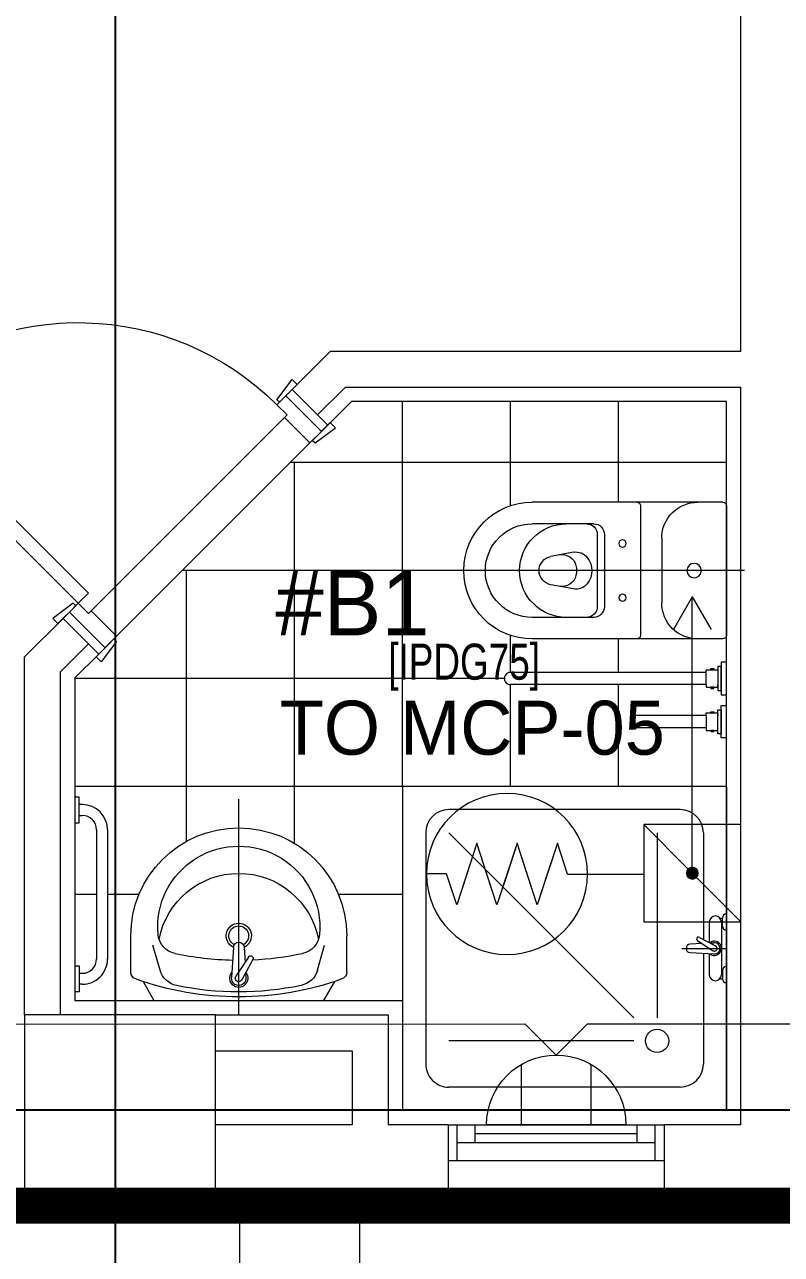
# Model space of a CAD drawing. Header units: metres. Extents: x 75097 to 220695, y -1557923 to -1361206.
# Drawn here: x 129711 to 131814, y -1441238 to -1437820 of the extents above; entities that cross this region are included whole.
import ezdxf

# ---------------------------------------------------------------- set-up
doc = ezdxf.new("R2010")
doc.units = ezdxf.units.M
doc.linetypes.add('DASHED2', pattern=[0.375, 0.25, -0.125])
doc.layers.get('0').update_dxf_attribs({"lineweight": 0})
for name, color, linetype, lineweight in [('A-100 - Copy$0$72_EGR_BASE_TEXT', 8, 'Continuous', 0), ('A-100 - Copy$0$Aluminum', 8, 'Continuous', 0), ('A-100 - Copy$0$car', 8, 'Continuous', 0), ('A-100 - Copy$0$Proj', 8, 'Continuous', 0), ('A-100 - Copy$0$SANIT', 8, 'Continuous', 0), ('A-100 - Copy$0$Structure', 8, 'Continuous', 9), ('A-100 - Copy$0$Tiles', 8, 'Continuous', 0), ('A-100 - Copy$0$Walls', 8, 'Continuous', 0), ('A-100 - Copy$0$Wooden Joinery', 8, 'Continuous', 0)]:
    doc.layers.add(name, color=color, linetype=linetype, lineweight=lineweight)
for name, color, linetype in [('A-100 - Copy$0$axes', 8, 'Continuous'), ('AMA-SO-POWER', 85, 'Continuous'), ('PD-VENT', 8, 'Continuous')]:
    doc.layers.add(name, color=color, linetype=linetype)
doc.layers.add('E-POWR', color=7, linetype='Continuous', lineweight=9, true_color=0x4e7e3e)
doc.layers.add('EXF', color=7, linetype='Continuous', lineweight=0, true_color=0x4e7e3e)
doc.styles.add('A-100 - Copy$0$X3G_ENTITY_2587EA', font='swisscl.ttf', dxfattribs={"height": 200})
doc.styles.add('Optima_5', font='', dxfattribs={"height": 3.001645})
doc.styles.get("Standard").update_dxf_attribs({"font": 'GOTHIC.TTF'})
doc.styles.get('Optima_5').set_extended_font_data('Optima')

# ---------------------------------------------------------------- blocks, each defined once
blk = doc.blocks.new('GI-041_dwg__U120-3902841-GI-041')
at = {"layer": 'E-POWR', "flags": 128}
blk.add_lwpolyline([(0.2354, 0.1613), (0.2354, 0.0786), (0.1145, 0.0786)], dxfattribs=at)
blk.add_lwpolyline([(-0.1145, 0), (0.1145, 0), (0.1145, 0.1572), (-0.1145, 0.1572)], close=True, dxfattribs=at)
blk = doc.blocks.new('WALL OUTLET')
at = {"layer": 'E-POWR', "extrusion": (9.94399e-05, 4.90741e-07, 1)}
blk.add_line((-193.4, 0, 0), (193.4, 0, 0), dxfattribs=at)
blk.add_line((-193.4, 0, 0), (193.4, 0, 0), dxfattribs=at)
at = {"layer": 'E-POWR', "extrusion": (9.94399e-05, 4.90741e-07, 1), "elevation": 0}
for points in [[(-96.7, 0), (-96.7, 167.5)], [(96.7, 0), (96.7, 167.5)]]:
    blk.add_lwpolyline(points, dxfattribs=at)
at = {"layer": 'E-POWR', "extrusion": (9.94399e-05, 4.90741e-07, 1)}
blk.add_arc((0, 0, 0), 193.4, 359.9963, 179.9963, dxfattribs=at)
blk = doc.blocks.new('E-WATER HEATER SKT')
at = {"layer": 'E-POWR'}
h = blk.add_hatch(color=256, dxfattribs=at)
h.dxf.hatch_style = 1
h.paths.add_polyline_path([(-0.4153, 0.0019, 1), (-0.4426, 0.0019, 1)])
for p, q in [((-0.5415, -0.1106), (-0.5415, 0.1144)), ((-0.5415, 0.1144), (-0.3165, 0.1144))]:
    blk.add_line(p, q, dxfattribs=at)
blk.add_lwpolyline([(-0.5415, 0.1144), (-0.3165, 0.1144), (-0.3165, -0.1106), (-0.5415, -0.1106)], close=True, dxfattribs=at)
for points in [[(-0.4208, 0.01), (-0.3165, 0.1144)], [(-0.1398, 0), (-0.1165, 0.0717), (-0.0932, 0)], [(-0.1398, 0), (-0.1165, 0.0717), (-0.0699, -0.0717), (-0.0233, 0.0717), (0.0233, -0.0717), (0.0699, 0.0717), (0.1165, -0.0717), (0.1398, 0), (0.1865, 0)], [(-0.0466, 0), (-0.0233, 0.0717), (0, 0)], [(0.0466, 0), (0.0699, 0.0717), (0.0932, 0)], [(-0.1398, 0), (-0.3165, 0)], [(-0.0932, 0), (-0.0699, -0.0717), (-0.0466, 0)], [(0, 0), (0.0233, -0.0717), (0.0466, 0)], [(0.0932, 0), (0.1165, -0.0717), (0.1398, 0)], [(-0.5415, -0.1106), (-0.4371, -0.0063)]]:
    blk.add_lwpolyline(points, dxfattribs=at)
for centre, radius in [((0, 0), 0.1865), ((-0.429, 0.0019), 0.0137)]:
    blk.add_circle(centre, radius, dxfattribs=at)
blk = doc.blocks.new('arrow')
at = {"layer": 'E-POWR'}
for points in [[(140757.7, -1398284.6), (140667.3, -1398232.4)], [(139990, -1398284.6), (140757.7, -1398284.6), (140757.7, -1398284.6)], [(140757.7, -1398284.6), (140667.3, -1398336.8)]]:
    blk.add_lwpolyline(points, dxfattribs=at)
blk = doc.blocks.new('A-100 - Copy$0$A$C5B88081F')
at = {"layer": 'A-100 - Copy$0$car'}
for p, q in [((91.9, -7.1), (629.3, -544.5)), ((558.6, -615.2), (21.2, -77.8))]:
    blk.add_line(p, q, dxfattribs=at)
at = {"layer": 'A-100 - Copy$0$Wooden Joinery'}
for p, q in [((1102.4, 41.7), (1038.7, -21.9)), ((1158.9, 41.7), (1130.6, 13.4)), ((1151.9, 34.6), (1144.8, 41.7)), ((1166, 34.6), (1158.9, 41.7)), ((1116.5, 27.6), (1052.9, -36.1)), ((1137.7, 20.5), (1130.6, 27.6)), ((1137.7, 6.3), (1130.6, 13.4)), ((1194.3, 6.3), (1201.4, -0.7)), ((1166, -21.9), (1173.1, -29)), ((1201.4, -0.7), (1173.1, -29)), ((1180.1, -21.9), (1187.2, -29)), ((1194.3, -7.8), (1201.4, -14.9)), ((1045.8, -71.4), (1038.7, -64.4)), ((1059.9, -57.3), (1045.8, -71.4)), ((1059.9, -57.3), (1052.9, -50.2)), ((1187.2, -43.2), (1123.6, -106.8)), ((1201.4, -57.3), (1137.7, -120.9)), ((1102.4, -99.7), (1088.2, -113.9)), ((1102.4, -99.7), (1109.4, -106.8)), ((1088.2, -113.9), (1095.3, -120.9))]:
    blk.add_line(p, q, dxfattribs=at)
for points in [[(88.4, 53), (-10.6, -46), (-28.3, -28.3), (70.7, 70.7), (88.4, 53)], [(88.4, 53), (113.1, 28.3), (84.9, 0), (91.9, -7.1), (21.2, -77.8), (-10.6, -46), (88.4, 53)], [(689.4, -548), (664.7, -523.3), (636.4, -551.5), (629.3, -544.5), (558.6, -615.2), (590.4, -647), (689.4, -548)], [(689.4, -548), (590.4, -647), (608.1, -664.7), (707.1, -565.7), (689.4, -548)]]:
    blk.add_lwpolyline(points, dxfattribs=at)
for points in [[(106.1, 35.4), (113.1, 42.4), (70.7, 99), (56.6, 84.9)], [(636.4, -495), (1187.2, 55.8), (1215.5, 27.6), (664.7, -523.3)], [(14.1, -70.7), (7.1, -77.8), (-49.5, -35.4), (-35.4, -21.2)], [(671.8, -530.3), (678.8, -523.3), (735.4, -565.7), (721.2, -579.8)], [(565.7, -622.3), (558.6, -629.3), (601, -685.9), (615.2, -671.8)]]:
    blk.add_lwpolyline(points, close=True, dxfattribs=at)
for centre, radius, start, end in [((664.7, -523.3), 780, 47.9395, 135), ((1123.6, 20.5), 30, 45, 135), ((1123.6, 20.5), 10, 45, 135), ((1059.9, -43.2), 30, 135, 225), ((1180.1, -36.1), 10, 315, 45), ((1180.1, -36.1), 30, 315, 45), ((1059.9, -43.2), 10, 135, 225), ((1116.5, -99.7), 30, 225, 315), ((1116.5, -99.7), 10, 225, 315)]:
    blk.add_arc(centre, radius, start, end, dxfattribs=at)
blk = doc.blocks.new('A-100 - Copy$0$SHOWER TRAY 80x80')
at = {"layer": 'A-100 - Copy$0$SANIT'}
for p, q in [((0, 0), (0, 0.8)), ((0.8, 0.8), (0, 0.8)), ((0.8, 0), (0.8, 0.8)), ((0.1143, 0.7429), (0.6857, 0.7429)), ((0.0571, 0.4124), (0.0571, 0.6857)), ((0.7429, 0.1143), (0.7429, 0.6857)), ((0.2286, 0.6286), (0.6857, 0.6286)), ((0.1714, 0.1143), (0.1714, 0.5714)), ((0.2286, 0.5714), (0.6857, 0.1143)), ((0.01, 0.455), (0.01, 0.475)), ((0.0163, 0.475), (0.01, 0.475)), ((0.0125, 0.335), (0.0125, 0.465)), ((0.0425, 0.4133), (0.0425, 0.465)), ((0.0125, 0.455), (0.01, 0.455)), ((0.11, 0.4), (0, 0.4)), ((0.0895, 0.4105), (0.0316, 0.4139)), ((0.0715, 0.3808), (0.0334, 0.4058)), ((0.0667, 0.3728), (0.0271, 0.3939)), ((0.0407, 0.3866), (0.0316, 0.3861)), ((0.0425, 0.335), (0.0425, 0.3857)), ((0.0571, 0.1143), (0.0571, 0.3779)), ((0.0608, 0.3878), (0.0895, 0.3895)), ((0.01, 0.345), (0.01, 0.325)), ((0.0125, 0.345), (0.01, 0.345)), ((0.0163, 0.325), (0.01, 0.325)), ((0.1143, 0.0571), (0.6857, 0.0571)), ((0, 0), (0.8, 0))]:
    blk.add_line(p, q, dxfattribs=at)
blk.add_circle((0.1714, 0.6286), 0.0286, dxfattribs=at)
for centre, radius, start, end in [((0.1143, 0.6857), 0.0571, 90, 180), ((0.6857, 0.6857), 0.0571, 360, 90), ((0, 0.475), 0.01, 0, 90), ((0.0275, 0.465), 0.015, 0, 180), ((0, 0.455), 0.01, 270, 0), ((0.03, 0.4), 0.0175, 49.632, 309.2526), ((0.03, 0.4), 0.014, 83.2671, 276.7329), ((0.03, 0.4), 0.00676, 54.0423, 244.5873), ((0.0895, 0.4), 0.0105, 270, 90), ((0.0691, 0.3768), 0.00467, 239.3148, 59.3148), ((0, 0.345), 0.01, 0, 90), ((0.0275, 0.335), 0.015, 180, 0), ((0, 0.325), 0.01, 270, 0), ((0.1143, 0.1143), 0.0571, 180, 270), ((0.6857, 0.1143), 0.0571, 270, 360)]:
    blk.add_arc(centre, radius, start, end, dxfattribs=at)
blk = doc.blocks.new('A-100 - Copy$0$lav-manta 60')
at = {"layer": 'A-100 - Copy$0$SANIT'}
for p, q in [((0, 0.04), (0, -0.56)), ((-0.2658, -0.0529), (-0.2358, 0)), ((-0.2358, 0), (0.2358, 0)), ((0.2658, -0.0529), (0.2358, 0)), ((-0.015, -0.1473), (-0.0199, -0.064)), ((0.0274, -0.121), (-0.0078, -0.0673)), ((0.0389, -0.1142), (0.0087, -0.0575)), ((0.0191, -0.077), (0.0199, -0.064)), ((-0.3, -0.0789), (-0.3, -0.18)), ((-0.2185, -0.0841), (-0.2383, -0.1537)), ((0.2185, -0.0841), (0.2383, -0.1537)), ((0.3, -0.0789), (0.3, -0.18)), ((0.015, -0.1473), (0.0174, -0.1057))]:
    blk.add_line(p, q, dxfattribs=at)
for centre, radius, start, end in [((0, -0.8557), 0.8457, 70.1771, 109.8229), ((0, -0.8696), 0.8457, 78.1914, 101.8086), ((-0.28, -0.0789), 0.02, 109.8229, 180), ((-0.1608, -0.1006), 0.06, 101.8086, 164.0794), ((0, -0.0617), 0.025, 320.7474, 220.368), ((0, -0.0617), 0.02, 353.2671, 186.682), ((0, -0.0617), 0.00966, 25.4127, 215.9577), ((0.1608, -0.1006), 0.06, 15.9206, 78.1914), ((0.28, -0.0789), 0.02, 0, 70.1771), ((-0.1645, -0.189), 0.06, 102.0883, 174.8142), ((0, -0.9572), 0.8457, 91.1572, 102.0883), ((0, -0.9572), 0.8457, 88.5486, 88.844), ((0.0332, -0.1176), 0.00666, 210.6852, 30.6852), ((0, -0.9572), 0.8457, 77.9117, 87.4274), ((0.1645, -0.189), 0.06, 5.1858, 77.9117), ((0, -0.1282), 0.2252, 190.6097, 349.3903), ((0, -0.18), 0.035, 115.3106, 64.6894), ((0, -0.18), 0.0275, 117.1496, 62.8504), ((0, -0.1473), 0.015, 180, 0), ((0, -0.18), 0.3, 180, 0), ((0, -0.2039), 0.2252, 174.8142, 5.1858)]:
    blk.add_arc(centre, radius, start, end, dxfattribs=at)
blk = doc.blocks.new('A-100 - Copy$0$WC manta')
at = {"layer": 'A-100 - Copy$0$SANIT'}
for p, q in [((-0.13, 0.18), (-0.13, -0.18)), ((-0.12, 0.19), (0.41, 0.19)), ((0.109, 0.18), (0.109, -0.18)), ((0.239, 0.13), (0.41, 0.13)), ((0.05, 0.09), (0.05, -0.09)), ((0.209, 0.1), (0.209, -0.1)), ((0.229, 0.1), (0.229, -0.1)), ((0.2955, 0.051), (0.3581, 0.0393)), ((-0.18, 0), (0.65, 0)), ((0.2955, -0.051), (0.3581, -0.0393)), ((0.239, -0.13), (0.41, -0.13)), ((-0.12, -0.19), (0.41, -0.19))]:
    blk.add_line(p, q, dxfattribs=at)
for centre, radius in [((0.159, 0.0752), 0.01), ((-0.04, 0), 0.02), ((0.159, -0.0753), 0.01)]:
    blk.add_circle(centre, radius, dxfattribs=at)
for centre, radius, start, end in [((-0.12, 0.18), 0.01, 90, 180), ((-0.05, 0.09), 0.1, 0, 90), ((0.119, 0.18), 0.01, 90, 180), ((0.41, 0), 0.19, 270, 90), ((0.239, 0.1), 0.03, 90, 180), ((0.259, 0.1), 0.03, 90, 180), ((0.3147, 0), 0.13, 270, 90), ((0.41, 0), 0.13, 270, 90), ((0.3029, 0), 0.0588, 141.525, 218.475), ((0.2882, 0.0117), 0.04, 79.4289, 141.525), ((0.3271, 0.0044), 0.04, 79.4289, 166.4176), ((0.3507, 0), 0.04, 280.5711, 79.4289), ((0.3454, 0), 0.0588, 166.4176, 193.5824), ((0.3271, -0.0044), 0.04, 193.5824, 280.5711), ((0.2882, -0.0117), 0.04, 218.475, 280.5711), ((-0.05, -0.09), 0.1, 270, 0), ((0.239, -0.1), 0.03, 180, 270), ((0.259, -0.1), 0.03, 180, 270), ((-0.12, -0.18), 0.01, 180, 270), ((0.119, -0.18), 0.01, 180, 270)]:
    blk.add_arc(centre, radius, start, end, dxfattribs=at)
blk = doc.blocks.new('A-100 - Copy')
at = {"layer": 'A-100 - Copy$0$Aluminum'}
for p, q in [((130888.3, -1440877.7, -2.4), (131488.3, -1440877.7, -2.4)), ((130913.3, -1440977.7, -2.4), (130913.3, -1440877.7, -2.4)), ((130963.3, -1440927.7, -2.4), (130963.3, -1440877.7, -2.4)), ((131413.3, -1440902.7, -2.4), (130963.3, -1440902.7, -2.4)), ((131413.3, -1440927.7, -2.4), (131413.3, -1440877.7, -2.4)), ((131463.3, -1440977.7, -2.4), (131463.3, -1440877.7, -2.4)), ((130913.3, -1440927.7, -2.4), (131463.3, -1440927.7, -2.4)), ((130888.3, -1440977.7, -2.4), (131488.3, -1440977.7, -2.4))]:
    blk.add_line(p, q, dxfattribs=at)
at = {"layer": 'A-100 - Copy$0$axes'}
for p, q in [((129963.3, -1477297.4, 0), (129963.3, -1387547.7, 0)), ((178675.3, -1440837.7, 2.4), (83612.8, -1440837.7, 2.4))]:
    blk.add_line(p, q, dxfattribs=at)
at = {"layer": 'A-100 - Copy$0$Proj'}
blk.add_line((131488.3, -1441102.7, 0), (130888.3, -1441102.7, 0), dxfattribs=at)
at = {"layer": 'A-100 - Copy$0$SANIT'}
for p, q in [((131646.2, -1439604.3, -2.4), (131637.1, -1439604.3, -2.4)), ((131637.1, -1439604.3, -2.4), (131637.1, -1439671, -2.4)), ((131661.2, -1439592.7, -2.4), (131646.2, -1439592.7, -2.4)), ((131646.2, -1439592.7, -2.4), (131646.2, -1439682.7, -2.4)), ((131646.2, -1439671, -2.4), (131646.2, -1439604.3, -2.4)), ((131604.3, -1439620.7, -2.4), (131061.2, -1439620.7, -2.4)), ((131604.3, -1439613.3, -2.4), (131637.1, -1439613.3, -2.4)), ((131604.3, -1439620.7, -2.4), (131604.3, -1439613.3, -2.4)), ((131604.3, -1439654.7, -2.4), (131604.3, -1439620.7, -2.4)), ((131617.2, -1439610.3, -2.4), (131626, -1439610.3, -2.4)), ((131617.2, -1439613.3, -2.4), (131617.2, -1439610.3, -2.4)), ((131626, -1439613.3, -2.4), (131617.2, -1439613.3, -2.4)), ((131626, -1439610.3, -2.4), (131626, -1439613.3, -2.4)), ((131637.1, -1439613.3, -2.4), (131637.1, -1439620.7, -2.4)), ((131604.3, -1439654.7, -2.4), (131061.2, -1439654.7, -2.4)), ((131604.3, -1439654.7, -2.4), (131604.3, -1439662, -2.4)), ((131604.3, -1439662, -2.4), (131637.1, -1439662, -2.4)), ((131617.2, -1439662, -2.4), (131617.2, -1439665, -2.4)), ((131626, -1439662, -2.4), (131617.2, -1439662, -2.4)), ((131617.2, -1439665, -2.4), (131626, -1439665, -2.4)), ((131626, -1439665, -2.4), (131626, -1439662, -2.4)), ((131637.1, -1439662, -2.4), (131637.1, -1439654.7, -2.4)), ((131637.1, -1439671, -2.4), (131646.2, -1439671, -2.4)), ((131646.2, -1439682.7, -2.4), (131661.2, -1439682.7, -2.4)), ((131604.3, -1439740.7, -2.4), (131411.2, -1439740.7, -2.4)), ((131604.3, -1439740.7, -2.4), (131604.3, -1439733.3, -2.4)), ((131604.3, -1439733.3, -2.4), (131637.1, -1439733.3, -2.4)), ((131604.3, -1439740.7, -2.4), (131604.3, -1439774.7, -2.4)), ((131617.2, -1439733.3, -2.4), (131617.2, -1439730.3, -2.4)), ((131617.2, -1439730.3, -2.4), (131626, -1439730.3, -2.4)), ((131626, -1439733.3, -2.4), (131617.2, -1439733.3, -2.4)), ((131626, -1439730.3, -2.4), (131626, -1439733.3, -2.4)), ((131637.1, -1439724.3, -2.4), (131646.2, -1439724.3, -2.4)), ((131637.1, -1439791, -2.4), (131637.1, -1439724.3, -2.4)), ((131637.1, -1439733.3, -2.4), (131637.1, -1439740.7, -2.4)), ((131646.2, -1439712.7, -2.4), (131661.2, -1439712.7, -2.4)), ((131646.2, -1439802.7, -2.4), (131646.2, -1439712.7, -2.4)), ((131646.2, -1439724.3, -2.4), (131646.2, -1439791, -2.4)), ((131604.3, -1439774.7, -2.4), (131411.2, -1439774.7, -2.4)), ((131604.3, -1439774.7, -2.4), (131604.3, -1439782, -2.4)), ((131604.3, -1439782, -2.4), (131637.1, -1439782, -2.4)), ((131626, -1439782, -2.4), (131617.2, -1439782, -2.4)), ((131617.2, -1439782, -2.4), (131617.2, -1439785, -2.4)), ((131617.2, -1439785, -2.4), (131626, -1439785, -2.4)), ((131626, -1439785, -2.4), (131626, -1439782, -2.4)), ((131646.2, -1439791, -2.4), (131637.1, -1439791, -2.4)), ((131661.2, -1439802.7, -2.4), (131646.2, -1439802.7, -2.4)), ((129862.9, -1439967.1, -2.4), (129851.2, -1439967.1, -2.4)), ((129862.9, -1440039.1, -2.4), (129862.9, -1439967.1, -2.4)), ((129871.2, -1439987.8, -2.4), (129862.9, -1439987.8, -2.4)), ((129851.2, -1440039.1, -2.4), (129862.9, -1440039.1, -2.4)), ((129862.9, -1440018.4, -2.4), (129871.2, -1440018.4, -2.4)), ((129911.2, -1440057.8, -2.4), (129911.2, -1440417.3, -2.4)), ((129941.8, -1440057.6, -2.4), (129941.8, -1440417.4, -2.4)), ((129851.2, -1440436.3, -2.4), (129862.9, -1440436.3, -2.4)), ((129862.9, -1440436.3, -2.4), (129862.9, -1440508.3, -2.4)), ((129862.9, -1440457, -2.4), (129871.2, -1440457, -2.4)), ((129871.2, -1440487.6, -2.4), (129862.9, -1440487.6, -2.4)), ((129862.9, -1440508.3, -2.4), (129851.2, -1440508.3, -2.4))]:
    blk.add_line(p, q, dxfattribs=at)
for centre, radius, start, end in [((131061.2, -1439637.7, -2.4), 17, 90.0036, 270.0036), ((131411.2, -1439757.7, -2.4), 17, 90.0038, 270.0038), ((129871.2, -1440058.4, -2.4), 70.6, 359.9995, 89.9995), ((129871.2, -1440058.4, -2.4), 40, 359.9995, 89.9995), ((129871.2, -1440417, -2.4), 40, 270.0005, 0.0005), ((129871.2, -1440417, -2.4), 70.6, 270.0005, 0.0005)]:
    blk.add_arc(centre, radius, start, end, dxfattribs=at)
at = {"layer": 'A-100 - Copy$0$Structure', "elevation": 0}
blk.add_lwpolyline([(129711.2, -1441102.7), (130241.2, -1441102.7), (130241.2, -1440572.7), (129711.2, -1440572.7)], close=True, dxfattribs=at)
at = {"layer": 'A-100 - Copy$0$Tiles'}
for p, q in [((130761.2, -1439937.7, -2.4), (130761.2, -1438867.7, -2.4)), ((131061.2, -1439157.4, -2.4), (131061.2, -1438867.7, -2.4)), ((131361.2, -1439147.7, -2.4), (131361.2, -1438867.7, -2.4)), ((131661.2, -1439037.7, -2.4), (130449.2, -1439037.7, -2.4)), ((130461.2, -1440095.8, -2.4), (130461.2, -1439035.7, -2.4)), ((130931.2, -1439337.7, -2.4), (130149.2, -1439337.7, -2.4)), ((130161.2, -1440090.1, -2.4), (130161.2, -1439335.7, -2.4)), ((131061.2, -1439620.7, -2.4), (131061.2, -1439518, -2.4)), ((131361.2, -1439620.7, -2.4), (131361.2, -1439527.7, -2.4)), ((131044.2, -1439637.7, -2.4), (129851.2, -1439637.7, -2.4)), ((131061.2, -1439937.7, -2.4), (131061.2, -1439654.7, -2.4)), ((131361.2, -1439937.7, -2.4), (131361.2, -1439654.7, -2.4)), ((130761.2, -1439937.7, -2.4), (129851.2, -1439937.7, -2.4)), ((129911.2, -1440237.7, -2.4), (129851.2, -1440237.7, -2.4)), ((130029.1, -1440237.7, -2.4), (129941.8, -1440237.7, -2.4)), ((130761.2, -1440237.7, -2.4), (130583.3, -1440237.7, -2.4)), ((130761.2, -1440537.7, -2.4), (130761.2, -1440537.7, 0))]:
    blk.add_line(p, q, dxfattribs=at)
at = {"layer": 'A-100 - Copy$0$Tiles', "elevation": -4.7}
blk.add_lwpolyline([(129917, -1439569.9), (129851.2, -1439635.7), (129851.2, -1440532.7), (130761.2, -1440532.7), (130761.2, -1440837.7), (131661.2, -1440837.7), (131661.2, -1438867.7), (130619.2, -1438867.7), (130553.4, -1438933.5)], dxfattribs=at)
at = {"layer": 'A-100 - Copy$0$Walls'}
for p, q in [((131701.2, -1438727.7, 0), (131701.2, -1434989.8, 0)), ((130561.2, -1438727.7, 0), (130454.4, -1438834.5, 0)), ((130561.2, -1438727.7, 0), (131701.2, -1438727.7, 0)), ((130454.4, -1438834.5, 0), (130525.1, -1438905.2, 0)), ((130602.7, -1438827.7, 0), (130525.1, -1438905.2, 0)), ((130602.7, -1438827.7, 0), (131701.2, -1438827.7, 0)), ((131701.2, -1440877.7, 0), (131701.2, -1438827.7, 0)), ((129818, -1439470.9, 0), (129711.2, -1439577.7, 0)), ((129818, -1439470.9, 0), (129888.7, -1439541.6, 0)), ((129888.7, -1439541.6, 0), (129811.2, -1439619.1, 0)), ((129711.2, -1440572.7, 0), (129711.2, -1439577.7, 0)), ((129811.2, -1440572.7, 0), (129811.2, -1439619.1, 0)), ((130621.2, -1440877.7, 0), (130241.2, -1440877.7, 0)), ((130888.3, -1440877.7, 0), (130721.2, -1440877.7, 0)), ((130888.3, -1440877.7, 0), (130888.3, -1441102.7, 0)), ((131701.2, -1440877.7, 0), (131488.3, -1440877.7, 0)), ((131488.3, -1440877.7, 0), (131488.3, -1441102.7, 0)), ((130888.3, -1441102.7, 0), (130241.2, -1441102.7, 0)), ((132038.3, -1441102.7, 0), (131488.3, -1441102.7, 0))]:
    blk.add_line(p, q, dxfattribs=at)
at = {"layer": 'A-100 - Copy$0$Walls', "elevation": 0}
for points in [[(130241.2, -1440572.7), (130721.2, -1440572.7), (130721.2, -1440877.7)], [(130241.2, -1440672.7), (130621.2, -1440672.7), (130621.2, -1440877.7)]]:
    blk.add_lwpolyline(points, dxfattribs=at)
at = {"layer": 'A-100 - Copy$0$SANIT'}
for name, p, xscale, yscale, zscale, rotation in [('A-100 - Copy$0$WC manta', (131531.2, -1439337.7, -2.4), -999.9999999999995, 999.9999999999995, 999.9999999999995, 0.001835489874011382), ('A-100 - Copy$0$SHOWER TRAY 80x80', (131661.2, -1439937.7, -2.4), 1125.00003893818, 1125.00003893818, 1125.00003893818, 180.0000000765988), ('A-100 - Copy$0$lav-manta 60', (130306.2, -1440532.7, -4.7), -1000.00000000022, 1000.00000000022, 1000.000000000223, 180.001835489874)]:
    blk.add_blockref(name, p, dxfattribs=dict(at, xscale=xscale, yscale=yscale, zscale=zscale, rotation=rotation))
at = {"layer": 'A-100 - Copy$0$Wooden Joinery', "xscale": -1}
blk.add_blockref('A-100 - Copy$0$A$C5B88081F', (130525.1, -1438905.2, -2.4), dxfattribs=at)
at = {"layer": 'A-100 - Copy$0$72_EGR_BASE_TEXT', "insert": (130932.3, -1439540.9, -2.4), "char_height": 100, "attachment_point": 2, "style": 'A-100 - Copy$0$X3G_ENTITY_2587EA'}
blk.add_mtext('[IPDG75]', dxfattribs=at)

msp = doc.modelspace()

# ---------------------------------------------------------------- linework, layer by layer
at = {"layer": 'E-POWR', "color": 240, "linetype": 'DASHED2', "ltscale": 500, "true_color": 0xf10e52, "const_width": 100, "elevation": 0}
msp.add_lwpolyline([(115125.3, -1447867.7), (115125.3, -1441102.7), (159446.3, -1441102.7)], dxfattribs=at)
at = {"layer": 'EXF', "color": 85}
msp.add_lwpolyline([(120345.3, -1440684.3), (120345.3, -1440684.3), (120445.4, -1440599.8), (121409.1, -1440599.8), (121496.3, -1440686.9), (121583.5, -1440599.8), (131101.1, -1440597.1), (131188.2, -1440684.3), (131275.4, -1440597.1), (132264, -1440597.1), (132351.2, -1440684.3), (132438.3, -1440597.1), (141902.8, -1440597.1), (141990, -1440684.3), (142077.1, -1440607.1), (143052.1, -1440607.1), (143139.3, -1440694.3), (143226.4, -1440607.1), (152702.1, -1440597.1), (152789.3, -1440684.3), (152876.4, -1440597.1), (153851.1, -1440597.1), (153938.3, -1440684.3), (153938.3, -1440684.3)], dxfattribs=at)

# ---------------------------------------------------------------- block references
at = {"color": 85, "xscale": 2127.341102341351, "yscale": 2127.341102341351, "zscale": 2127.341102341351, "rotation": 269.9999999997816}
msp.add_blockref('GI-041_dwg__U120-3902841-GI-041', (130307.9, -1441346.3, 0), dxfattribs=at)
at = {"layer": 'AMA-SO-POWER', "color": 85, "xscale": -1200, "yscale": 1200, "zscale": 1200, "rotation": 359.9999534452681}
msp.add_blockref('E-WATER HEATER SKT', (131051.5, -1440181, 0), dxfattribs=at)
at = {"layer": 'E-POWR', "color": 85, "rotation": 89.99999999999754}
msp.add_blockref('arrow', (-1266718.4, -1580168.8, 0), dxfattribs=at)
at = {"layer": 'PD-VENT', "color": 85, "xscale": -1, "rotation": 359.9816343017128}
msp.add_blockref('WALL OUTLET', (131188.2, -1440877.7, -2.4), dxfattribs=at)

# ---------------------------------------------------------------- texts
at = {"layer": 'E-POWR'}
msp.add_text('TO MCP-05', height=150, dxfattribs=at).set_placement((130420, -1439849.4, 0.6))
at = {"layer": 'E-POWR', "insert": (130408, -1439337.7, -2.4), "char_height": 180.1, "width": 3.637978807091713e-12, "attachment_point": 1, "rotation": 360, "line_spacing_factor": 1.047943, "style": 'Optima_5'}
msp.add_mtext('#B1', dxfattribs=at)

# ---------------------------------------------------------------- next in the draw order: block references
msp.add_blockref('A-100 - Copy', (0, 0))

doc.saveas('drawing.dxf')
